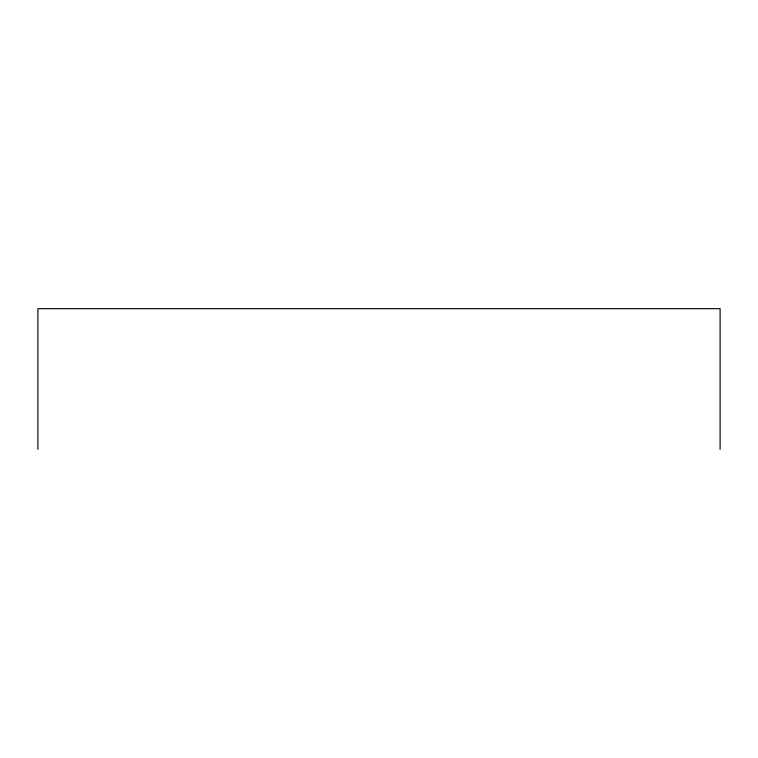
<?xml version="1.0" encoding="UTF-8"?>
<svg xmlns="http://www.w3.org/2000/svg" width="758" height="758" viewBox="0 0 758 758"><rect width="100%" height="100%" fill="white"/><g stroke="black" fill="none" stroke-linecap="round" stroke-linejoin="round"><path stroke-width="1.14" d="M720.1 449.323L720.1 308.677L37.9 308.677L37.9 449.323"/></g></svg>
